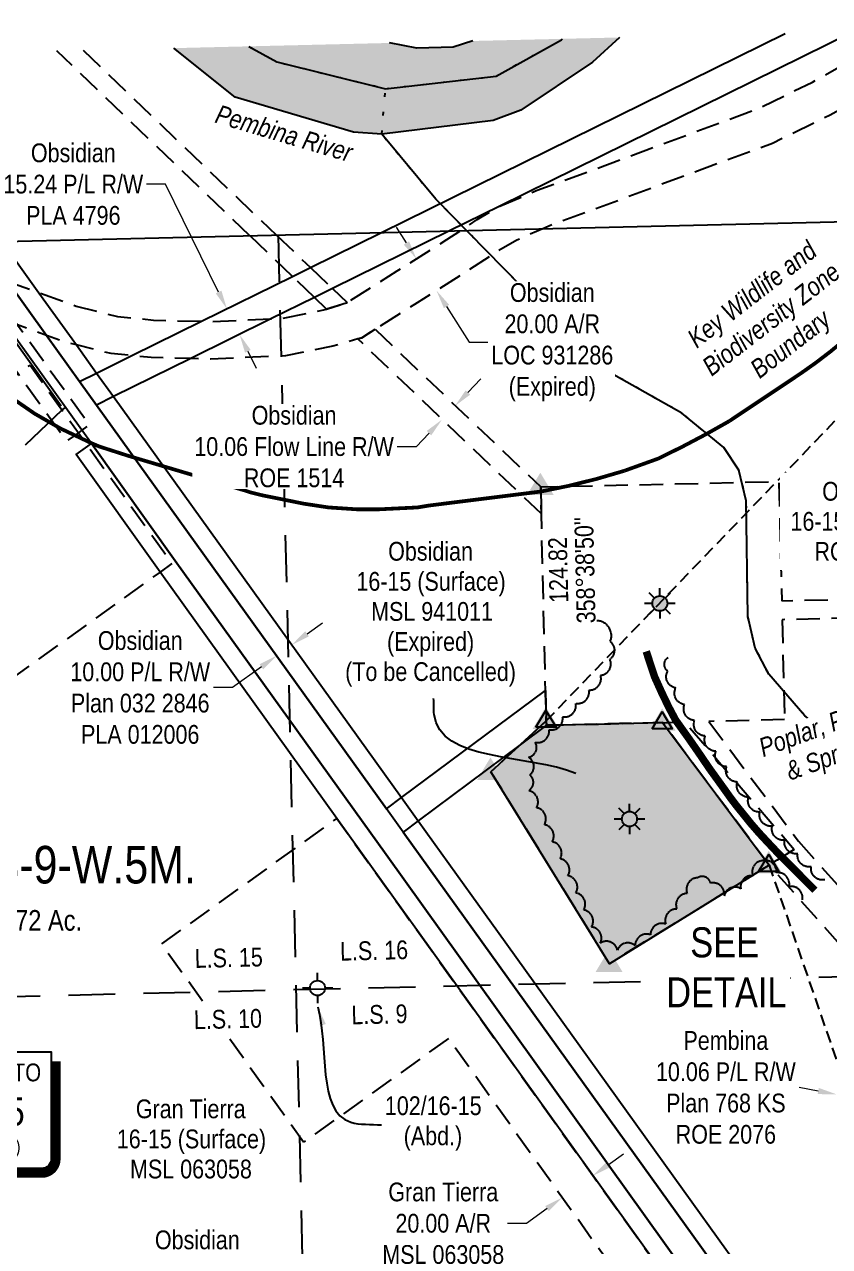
# Model space of a CAD drawing. Extents: x 614988 to 621305, y 5889351 to 5893530.
# Drawn here: x 618454 to 618883, y 5889750 to 5890401 of the extents above; entities that cross this region are included whole.
import ezdxf
from ezdxf.enums import TextEntityAlignment as Align

# ---------------------------------------------------------------- set-up
doc = ezdxf.new("R2010")
doc.units = 0
doc.header["$LTSCALE"] = 5
doc.header["$PDSIZE"] = 0.5
for name, pattern in [('0', [1, 1, 0]), ('DASHDOT2', [12.7, 6.35, -3.175, 0, -3.175]), ('foc-ACCESSROAD', [3.75, 2.5, -1.25]), ('foc-FLOWLINE', [3.75, 2.5, -1.25]), ('foc-LSD', [8, 5, -3]), ('foc-TIELINE', [1.875, 1.25, -0.625]), ('foc-WHEELTRACKS', [2, 0.4, -1.6])]:
    doc.linetypes.add(name, pattern=pattern)
doc.layers.get('Defpoints').update_dxf_attribs({"color": 9})
for name, color, linetype in [('AS-POWER', 104, 'foc-POWER'), ('AS-ROADS', 254, 'Continuous'), ('AS-WILDLIFE', 131, 'DASHDOT2'), ('C-AR', 13, 'foc-ACCESSROAD'), ('C-FLOWLINE', 13, 'foc-FLOWLINE'), ('C-RW', 13, 'Continuous'), ('C-SYMBOL', 7, 'Continuous'), ('C-WS', 13, 'foc-ACCESSROAD'), ('C-WS-S', 8, 'Continuous'), ('CG-NOTES', 7, 'Continuous'), ('CTW', 7, 'Continuous'), ('DETAIL-T', 7, 'Continuous'), ('F-EZE', 190, 'foc-FLOWLINE'), ('F-WS', 190, 'foc-ACCESSROAD'), ('F-WS-S', 8, 'Continuous'), ('L-AREAREQUIRED', 7, 'Continuous'), ('L-BD', 7, 'Continuous'), ('L-MON', 1, 'Continuous'), ('L-SEC', 7, 'Continuous'), ('L-SECTION-LSD', 7, 'foc-LSD'), ('L-TIE', 7, 'foc-TIELINE'), ('P-PROPOSED', 10, 'Continuous'), ('P-PROPOSED-H', 21, 'Continuous'), ('T-BUSH', 110, '0'), ('T-BUSH-T', 110, 'Continuous'), ('T-WATER', 160, 'Continuous'), ('T-WATER-H', 133, 'Continuous'), ('T-WATER-P3', 160, 'foc-WHEELTRACKS'), ('T-WATER-T', 170, 'Continuous')]:
    doc.layers.add(name, color=color, linetype=linetype)
for name, color, linetype, lineweight in [('C-AR-T', 13, 'Continuous', 9), ('C-FLOWLINE-T', 13, 'Continuous', 9), ('C-RW-T', 13, 'Continuous', 9), ('C-WS-T', 13, 'Continuous', 9), ('F-AR-T', 190, 'Continuous', 9), ('F-RW-T', 190, 'Continuous', 9), ('F-WS-T', 190, 'Continuous', 9)]:
    doc.layers.add(name, color=color, linetype=linetype, lineweight=lineweight)
doc.styles.add('100L', font='ARIALN.TTF', dxfattribs={"height": 11})
doc.styles.add('175L', font='ARIALN.TTF', dxfattribs={"height": 20})
doc.styles.add('240', font='ARIALN.TTF', dxfattribs={"height": 30})
doc.styles.add('80CG', font='ARIALN.TTF', dxfattribs={"height": 10})
doc.styles.add('80L', font='ARIALN.TTF', dxfattribs={"height": 10})
doc.styles.add('80LS', font='ARIALNI.TTF', dxfattribs={"height": 10})
doc.styles.add('foc-LtypeFont', font='ARIALN.TTF', dxfattribs={"height": 7.35})
doc.styles.add('HRV', font='ARIALN.TTF', dxfattribs={"height": 3})
doc.linetypes.add('foc-POWER', pattern='A,6,-1,["P",foc-LtypeFont,S=0.2,R=0,X=-0.625,Y=-0.75],-1.24,4', length=12.24)
doc.linetypes.add('foc-TOPO-flowdirection-NOLINE', pattern='A,0,[">",foc-LtypeFont,S=0.3,R=0,X=0,Y=-0.945],-20,[">",foc-LtypeFont,S=0.3,R=0,X=0,Y=-0.945],0', length=20)
doc.dimstyles.new('Compass 5 000', dxfattribs={"dimscale": 5, "dimtxt": 9, "dimasz": 2, "dimexe": 0.2, "dimexo": 0.0625, "dimgap": 0.5, "dimtad": 0, "dimtih": 1, "dimtoh": 1, "dimzin": 0, "dimdsep": 46, "dimtxsty": '80CG', "dimcen": 0.1, "dimse1": 1, "dimse2": 1, "dimclrd": 256, "dimclrt": 256, "dimaunit": 1, "dimadec": 4, "dimazin": 0, "dimtfac": 0.06, "dimtofl": 0, "dimtmove": 0, "dimatfit": 1, "dimfxl": 0.2, "dimtolj": 1, "dimtzin": 0, "dimlwd": -1, "dimarcsym": 0})

# ---------------------------------------------------------------- blocks, each defined once
blk = doc.blocks.new('HRV')
blk.add_lwpolyline([(-35.14, 31.6), (37.21, 31.6), (37.21, -25.54, -0.414214), (32.21, -30.54), (-40.14, -30.54), (-40.14, 26.6, -0.414214)], format="xyb", close=True)
at = {"const_width": 5, "flags": 128}
blk.add_lwpolyline([(-35.14, -33.04), (32.21, -33.04, 0.414214), (39.71, -25.54), (39.71, 26.6)], format="xyb", dxfattribs=at)
at = {"style": '80L'}
blk.add_text('SUBJECT TO', height=9.5, dxfattribs=at).set_placement((-2.01, 13.06), align=Align.BOTTOM_CENTER)
blk.add_attdef('(N.W.1/4 00)', text='', height=7.12, dxfattribs=at).set_placement((-2.01, -24.45), align=Align.BOTTOM_CENTER)
at = {"layer": 'CTW', "color": 3, "style": 'HRV'}
blk.add_text('HRV', height=15, dxfattribs=at).set_placement((-10.88, -0.18), align=Align.MIDDLE_CENTER)
blk.add_attdef('0', text='', height=15, dxfattribs=at).set_placement((18.28, -0.18), align=Align.MIDDLE_CENTER)
blk = doc.blocks.new('*D438')
at = {"layer": 'Defpoints', "color": 0, "transparency": 16777216}
for p in [(618738.05, 5889813.32), (618721.73, 5889801.65), (618740.33, 5889775.64)]:
    blk.add_point(p, dxfattribs=at)
at = {"layer": 'F-AR-T', "transparency": 16777216}
for p, q in [((618764.78, 5889793.13), (618772.92, 5889798.94)), ((618732.2, 5889769.82), (618721.18, 5889761.94)), ((618721.18, 5889761.94), (618711.18, 5889761.94))]:
    blk.add_line(p, q, dxfattribs=at)
for points in [[(618763.81, 5889794.48), (618765.75, 5889791.77), (618756.65, 5889787.31)], [(618731.23, 5889771.18), (618733.17, 5889768.46), (618740.33, 5889775.64)]]:
    blk.add_solid(points, dxfattribs=at)
at = {"layer": 'F-AR-T', "transparency": 16777216, "insert": (618676.89, 5889761.94), "char_height": 10, "attachment_point": 5, "style": '80CG'}
blk.add_mtext('\\A1;Gran Tierra\\P20.00 A/R\\PMSL 063058', dxfattribs=at)
blk = doc.blocks.new('*D442')
at = {"layer": 'C-RW-T', "transparency": 16777216}
for p, q in [((618604.34, 5890076.11), (618612.47, 5890081.95)), ((618579.95, 5890058.59), (618564.5, 5890047.49)), ((618564.5, 5890047.49), (618554.5, 5890047.49))]:
    blk.add_line(p, q, dxfattribs=at)
for points in [[(618603.37, 5890077.47), (618605.32, 5890074.76), (618596.22, 5890070.28)], [(618578.98, 5890059.95), (618580.92, 5890057.24), (618588.07, 5890064.43)]]:
    blk.add_solid(points, dxfattribs=at)
at = {"layer": 'Defpoints', "color": 0, "transparency": 16777216}
for p in [(618596.22, 5890070.28), (618815.49, 5889764.99), (618807.34, 5889759.13)]:
    blk.add_point(p, dxfattribs=at)
at = {"layer": 'C-RW-T', "transparency": 16777216, "insert": (618515.41, 5890047.49), "char_height": 10, "attachment_point": 5, "style": '80CG'}
blk.add_mtext('\\A1;Obsidian\\P10.00 P/L R/W\\PPlan 032 2846\\PPLA 012006', dxfattribs=at)
blk = doc.blocks.new('*D445')
at = {"layer": 'C-RW-T', "transparency": 16777216}
for p, q in [((618528.84, 5890315.76), (618518.84, 5890315.76)), ((618557.18, 5890258.32), (618528.84, 5890315.76)), ((618572.77, 5890226.71), (618577.2, 5890217.74))]:
    blk.add_line(p, q, dxfattribs=at)
for points in [[(618558.67, 5890259.06), (618555.68, 5890257.58), (618561.6, 5890249.35)], [(618574.27, 5890227.45), (618571.28, 5890225.97), (618568.35, 5890235.68)]]:
    blk.add_solid(points, dxfattribs=at)
at = {"layer": 'Defpoints', "color": 0, "transparency": 16777216}
for p in [(618811.68, 5890372.72), (618818.42, 5890359.04), (618568.35, 5890235.68)]:
    blk.add_point(p, dxfattribs=at)
at = {"layer": 'C-RW-T', "transparency": 16777216, "insert": (618479.75, 5890315.76), "char_height": 10, "attachment_point": 5, "style": '80CG'}
blk.add_mtext('\\A1;Obsidian\\P15.24 P/L R/W\\PPLA 4796', dxfattribs=at)
blk = doc.blocks.new('*D446')
at = {"layer": 'C-AR-T', "transparency": 16777216}
for p, q in [((618657.26, 5890284.45), (618651.91, 5890292.9)), ((618678.63, 5890250.62), (618690.7, 5890231.53)), ((618690.7, 5890231.53), (618700.7, 5890231.53))]:
    blk.add_line(p, q, dxfattribs=at)
for points in [[(618658.67, 5890285.34), (618655.85, 5890283.56), (618662.6, 5890275.99)], [(618680.04, 5890251.51), (618677.23, 5890249.73), (618673.29, 5890259.08)]]:
    blk.add_solid(points, dxfattribs=at)
at = {"layer": 'Defpoints', "color": 0, "transparency": 16777216}
for p in [(618668.38, 5890279.65), (618673.29, 5890259.08), (618679.08, 5890262.73)]:
    blk.add_point(p, dxfattribs=at)
at = {"layer": 'C-AR-T', "transparency": 16777216, "insert": (618735, 5890231.53), "char_height": 10, "attachment_point": 5, "style": '80CG', "bg_fill": 3, "box_fill_scale": 1.1, "bg_fill_color": 256, "bg_fill_true_color": 13158600, "bg_fill_transparency": 0}
blk.add_mtext('\\A1;Obsidian\\P20.00 A/R\\PLOC 931286\\P(Expired)', dxfattribs=at)
blk = doc.blocks.new('*D447')
at = {"layer": 'C-AR-T', "transparency": 16777216}
for p, q in [((618584.39, 5889736.4), (618574.39, 5889736.4)), ((618585.15, 5889705), (618584.39, 5889736.4)), ((618586.11, 5889664.94), (618586.35, 5889654.95))]:
    blk.add_line(p, q, dxfattribs=at)
for points in [[(618586.81, 5889705.04), (618583.48, 5889704.96), (618585.39, 5889695)], [(618587.78, 5889664.98), (618584.44, 5889664.9), (618585.87, 5889674.94)]]:
    blk.add_solid(points, dxfattribs=at)
at = {"layer": 'Defpoints', "color": 0, "transparency": 16777216}
for p in [(618570.71, 5889694.65), (618585.39, 5889695), (618571.19, 5889674.59)]:
    blk.add_point(p, dxfattribs=at)
at = {"layer": 'C-AR-T', "transparency": 16777216, "insert": (618545.84, 5889736.4), "char_height": 10, "attachment_point": 5, "style": '80CG'}
blk.add_mtext('\\A1;Obsidian\\P20.12 A/R\\PROE 1809', dxfattribs=at)
blk = doc.blocks.new('*D449')
at = {"layer": 'C-FLOWLINE-T', "transparency": 16777216}
for p, q in [((618690.03, 5890204.75), (618696.94, 5890211.98)), ((618669.31, 5890183.11), (618662.39, 5890175.89)), ((618662.39, 5890175.89), (618652.39, 5890175.89))]:
    blk.add_line(p, q, dxfattribs=at)
for points in [[(618688.82, 5890205.91), (618691.23, 5890203.6), (618683.11, 5890197.53)], [(618668.1, 5890184.26), (618670.51, 5890181.96), (618676.22, 5890190.33)]]:
    blk.add_solid(points, dxfattribs=at)
at = {"layer": 'Defpoints', "color": 0, "transparency": 16777216}
for p in [(618538.51, 5890335.96), (618531.62, 5890328.76), (618676.22, 5890190.33)]:
    blk.add_point(p, dxfattribs=at)
at = {"layer": 'C-FLOWLINE-T', "transparency": 16777216, "insert": (618597.39, 5890175.89), "char_height": 10, "attachment_point": 5, "style": '80CG', "bg_fill": 3, "box_fill_scale": 1.1, "bg_fill_color": 256, "bg_fill_true_color": 13158600, "bg_fill_transparency": 0}
blk.add_mtext('\\A1;Obsidian\\P10.06 Flow Line R/W\\PROE 1514', dxfattribs=at)
blk = doc.blocks.new('GABD')
for p, q in [((0, 0.81), (0, 1.62)), ((-0.81, 0), (-1.62, 0)), ((1.62, 0), (0.81, 0)), ((0, -0.81), (0, -1.62))]:
    blk.add_line(p, q)
blk.add_circle((0, 0), 0.8)
blk = doc.blocks.new('GAS')
h = blk.add_hatch(color=255)
h.dxf.hatch_style = 1
edge = h.paths.add_edge_path()
edge.add_arc((0, 0), 0.9, 0, 360)
for p, q in [((0, 0.81), (0, 1.62)), ((-0.81, 0), (-1.62, 0)), ((-0.57, 0.57), (-1.14, 1.14)), ((0.57, 0.57), (1.14, 1.14)), ((1.62, 0), (0.81, 0)), ((-0.57, -0.57), (-1.14, -1.14)), ((0, -0.81), (0, -1.62)), ((1.14, -1.14), (0.57, -0.57))]:
    blk.add_line(p, q)
blk.add_circle((0, 0), 0.8)
blk = doc.blocks.new('STRIA')
blk.add_hatch(color=255).paths.add_polyline_path([(-0.04, 1.52), (-1.47, -0.87), (1.39, -0.87)])
blk = doc.blocks.new('STRIAA')
blk.add_blockref('STRIA', (0, 0))
blk = doc.blocks.new('STRIB')
at = {"color": 1}
blk.add_solid([(-1.12, -0.67), (-0.04, 1.13), (1.04, -0.67)], dxfattribs=at)
blk = doc.blocks.new('STRIBB')
blk.add_blockref('STRIB', (0, 0))
blk = doc.blocks.new('STRICC')
for name in ['STRIAA', 'STRIBB']:
    blk.add_blockref(name, (0, 0))
blk = doc.blocks.new('fdspike')
blk.add_blockref('STRICC', (0, 0))
blk = doc.blocks.new('TRIA')
blk.add_hatch(color=255).paths.add_polyline_path([(-0.04, 1.52), (-1.47, -0.87), (1.39, -0.87)])
blk = doc.blocks.new('TRIAA')
blk.add_blockref('TRIA', (0, 0))
blk = doc.blocks.new('TRIB')
at = {"color": 1}
blk.add_lwpolyline([(-1.12, -0.67), (-0.04, 1.13), (1.04, -0.67)], close=True, dxfattribs=at)
blk = doc.blocks.new('TRIBB')
blk.add_blockref('TRIB', (0, 0))
blk = doc.blocks.new('TRICC')
for name in ['TRIAA', 'TRIBB']:
    blk.add_blockref(name, (0, 0))
blk = doc.blocks.new('plspike')
blk.add_blockref('TRICC', (0, 0))
blk = doc.blocks.new('*D459')
at = {"layer": 'Defpoints', "color": 0, "transparency": 16777216}
for p in [(618890.24, 5889850.49), (618900.63, 5889848.57), (618896.98, 5889828.74)]:
    blk.add_point(p, dxfattribs=at)
at = {"layer": 'F-RW-T', "transparency": 16777216}
for p, q in [((618876.75, 5889832.47), (618866.59, 5889834.34)), ((618906.81, 5889826.93), (618916.65, 5889825.12))]:
    blk.add_line(p, q, dxfattribs=at)
for points in [[(618877.05, 5889834.11), (618876.45, 5889830.83), (618886.59, 5889830.66)], [(618907.12, 5889828.57), (618906.51, 5889825.29), (618896.98, 5889828.74)]]:
    blk.add_solid(points, dxfattribs=at)
at = {"layer": 'F-RW-T', "transparency": 16777216, "insert": (618827.5, 5889834.34), "char_height": 10, "attachment_point": 5, "style": '80CG'}
blk.add_mtext('\\A1;Pembina\\P10.06 P/L R/W\\PPlan 768 KS\\PROE 2076', dxfattribs=at)

msp = doc.modelspace()

# ---------------------------------------------------------------- hatches: boundary and pattern name
at = {"layer": 'P-PROPOSED-H'}
h = msp.add_hatch(color=256, dxfattribs=at)
h.dxf.hatch_style = 1
h.paths.add_polyline_path([(618702.264, 5890002.634), (618731.791, 5890029.696), (618731.83, 5890027.384), (618793.761, 5890028.846), (618850.538, 5889952.892), (618765.46, 5889900.338)])
at = {"layer": 'T-WATER-H'}
h = msp.add_hatch(color=256, dxfattribs=at)
h.dxf.hatch_style = 1
h.paths.add_polyline_path([(618770.894, 5890393.984), (618756.396, 5890380.846), (618718.2, 5890355.254), (618703.461, 5890349.794), (618644.115, 5890342.366), (618629.071, 5890343.485), (618566.017, 5890362.152), (618533.352, 5890388.297), (618648.316, 5890391.049), (618662.744, 5890388.231), (618682.128, 5890388.841), (618692.663, 5890392.111)])

# ---------------------------------------------------------------- linework, layer by layer
at = {"layer": 'AS-POWER'}
msp.add_line((618340.036, 5890383.668), (618473.282, 5890197.673), dxfattribs=at)
msp.add_lwpolyline([(618454.248, 5890176.872), (618473.729, 5890195.477), (618475.613, 5890196.826)], dxfattribs=at)
at = {"layer": 'AS-ROADS', "const_width": 3.999, "flags": 128}
msp.add_lwpolyline([(618874.921, 5889939.501), (618855.792, 5889958.684), (618849.216, 5889965.682), (618845.24, 5889969.956), (618840.703, 5889975.177), (618837.345, 5889979.371), (618833.033, 5889984.676), (618829.931, 5889988.782), (618826.041, 5889994.236), (618818.578, 5890004.585), (618813.338, 5890012.295), (618807.913, 5890020.102), (618800.656, 5890030.262), (618797.012, 5890037.147), (618793.185, 5890045.103), (618789.419, 5890053.472), (618785.063, 5890066.756)], dxfattribs=at)
at = {"layer": 'AS-WILDLIFE', "const_width": 1.999, "flags": 128}
msp.add_lwpolyline([(619019.021, 5890399.925, -0.0131162), (619005.625, 5890376.5, -0.0097312), (618940.813, 5890284.5, -0.0572382), (618891, 5890233, -0.0280264), (618867.5, 5890215), (618829.313, 5890189.5, -0.0208286), (618791.375, 5890169.5), (618773.312, 5890163, -0.0308828), (618729.063, 5890152), (618669.188, 5890144.5), (618663.187, 5890143.5), (618642.625, 5890142.5), (618630.875, 5890142.5), (618615.75, 5890143.5), (618602.563, 5890145.5), (618580.312, 5890150), (618574.25, 5890151.5), (618571.25, 5890152.5), (618509.062, 5890171), (618493.5, 5890176), (618488.875, 5890178), (618473.062, 5890185.5), (618459.125, 5890193.5), (618446.813, 5890202), (618442.75, 5890205), (618441.313, 5890206.5), (618398.938, 5890240.5), (618382.187, 5890257.5), (618377.687, 5890262), (618374.313, 5890266), (618374.313, 5890266), (618326.688, 5890326.5), (618310.687, 5890350.5), (618292.471, 5890382.529)], format="xyb", dxfattribs=at)
at = {"layer": 'C-AR', "flags": 128}
msp.add_lwpolyline([(618953.317, 5890398.352), (618944.907, 5890391.565), (618931.957, 5890380.601), (618910.694, 5890368.33), (618883.005, 5890352.5), (618852.319, 5890337.533), (618796.793, 5890317.004), (618756.983, 5890302.112), (618734.429, 5890293.983), (618729.956, 5890292.024), (618716.071, 5890285.932), (618705.469, 5890279.856), (618689.644, 5890269.412), (618663.045, 5890252.601), (618640.573, 5890238.432), (618633.422, 5890233.923), (618631.36, 5890233.314), (618618.018, 5890229.375), (618592.783, 5890224.245), (618552.911, 5890222.557), (618542.297, 5890222.839), (618521.28, 5890223.399), (618510.982, 5890224.396), (618499.9, 5890225.469), (618481.45, 5890230.094), (618475.478, 5890231.591), (618465.449, 5890235.212), (618449.993, 5890240.803), (618442.062, 5890243.67), (618424.934, 5890249.86), (618424.283, 5890250.096), (618384.751, 5890266.181), (618364.178, 5890271.853), (618341.211, 5890275.95), (618342.356, 5890282.816), (618345.603, 5890293.764), (618346.09, 5890295.408), (618368.603, 5890291.392), (618376.284, 5890289.274), (618391.203, 5890285.16), (618393.953, 5890284.04), (618396.565, 5890282.976), (618402.894, 5890280.401), (618421.04, 5890273.019), (618429.123, 5890269.731), (618431.459, 5890268.78), (618444.811, 5890263.949), (618461.454, 5890257.939), (618481.327, 5890250.755), (618503.316, 5890245.244), (618522.512, 5890243.386), (618548.096, 5890242.704), (618552.754, 5890242.579), (618585.09, 5890243.948), (618590.352, 5890244.171), (618613.182, 5890248.813), (618614.677, 5890249.255), (618625.094, 5890252.33), (618625.657, 5890252.685), (618652.362, 5890269.522), (618678.786, 5890286.224), (618685.987, 5890290.978), (618694.972, 5890296.906), (618707.004, 5890304.077), (618727.008, 5890312.581), (618750.084, 5890320.898), (618789.817, 5890335.761), (618844.443, 5890355.957), (618873.643, 5890370.199), (618900.726, 5890385.682), (618920.397, 5890397.034), (618921.041, 5890397.579)], dxfattribs=at)
at = {"layer": 'C-FLOWLINE'}
msp.add_lwpolyline([(618484.944, 5890387.137), (618588.016, 5890288.649), (618606.137, 5890271.335), (618617.874, 5890260.121), (618625.657, 5890252.685), (618625.094, 5890252.33), (618614.677, 5890249.255), (618608.273, 5890255.384), (618596.549, 5890266.605), (618573.872, 5890288.312), (618470.984, 5890386.803)], dxfattribs=at)
msp.add_lwpolyline([(618728.83, 5890154.433), (618729.17, 5890140.053), (618631.36, 5890233.314), (618633.422, 5890233.923), (618640.573, 5890238.432), (618728.83, 5890154.433)], close=True, dxfattribs=at)
at = {"layer": 'C-RW'}
for points in [[(618895.29, 5890396.963), (618707.004, 5890304.077), (618680.161, 5890290.839), (618617.874, 5890260.121), (618608.273, 5890255.384), (618585.09, 5890243.948), (618542.297, 5890222.839), (618501.213, 5890202.575), (618492.115, 5890198.085), (618483.099, 5890210.64), (618492.196, 5890215.13), (618510.982, 5890224.396), (618548.096, 5890242.704), (618596.549, 5890266.605), (618606.137, 5890271.335), (618643.945, 5890289.977), (618859.06, 5890396.095)], [(618103.66, 5889506.646), (618205.814, 5889509.311), (618840.616, 5889525.695), (618840.374, 5889535.757), (618839.324, 5889581.629), (618902.964, 5889583.099), (618915.131, 5889583.379), (618855.551, 5889666.567), (618844.983, 5889681.312), (618830.955, 5889700.892), (618823.905, 5889710.73), (618646.403, 5889958.467), (618534.045, 5890115.059), (618489.447, 5890177.513), (618484.317, 5890184.675), (618442.062, 5890243.67), (618421.04, 5890273.019), (618412.822, 5890284.487), (618395.992, 5890307.989), (618375.19, 5890337.032), (618341.757, 5890383.709)], [(618441.905, 5890285.178), (618461.454, 5890257.939), (618481.45, 5890230.094), (618492.196, 5890215.13), (618501.213, 5890202.575), (618654.696, 5889988.87), (618663.592, 5889976.482), (618692.16, 5889936.703), (618705.788, 5889917.727), (618853.296, 5889712.344)], [(618841.779, 5889711.161), (618697.667, 5889911.888), (618655.569, 5889970.5), (618646.672, 5889982.887), (618492.115, 5890198.085), (618483.099, 5890210.64), (618465.449, 5890235.212), (618444.811, 5890263.949)], [(618444.811, 5890263.949), (618465.449, 5890235.212), (618483.099, 5890210.64), (618492.115, 5890198.085), (618646.672, 5889982.887), (618654.696, 5889988.87), (618731.392, 5890045.92), (618731.791, 5890029.696), (618731.83, 5890027.384), (618717.892, 5890016.957), (618663.592, 5889976.482), (618655.569, 5889970.5), (618697.667, 5889911.888), (618841.779, 5889711.161)], [(618802.578, 5889723.308), (618664.018, 5889916.574), (618655.287, 5889928.752), (618620.203, 5889977.686), (618526.001, 5890109.083), (618481.319, 5890171.692), (618487.567, 5890176.166), (618489.447, 5890177.513), (618534.045, 5890115.059), (618646.403, 5889958.467), (618823.905, 5889710.73)]]:
    msp.add_lwpolyline(points, dxfattribs=at)
at = {"layer": 'C-WS', "flags": 128}
for points in [[(618364.178, 5890271.853), (618399.782, 5890178.497), (618450.308, 5890214.701), (618456.682, 5890219.269), (618482.437, 5890183.325), (618487.567, 5890176.166), (618532.401, 5890113.597), (618526.001, 5890109.083), (618438.922, 5890046.616), (618363.204, 5890152.287), (618382.971, 5890166.451), (618341.211, 5890275.95), (618364.178, 5890271.853)], [(618994.924, 5890096.054), (618996.751, 5890018.563), (618997.105, 5890003.577), (619003.913, 5889715.056), (619004.149, 5889705.053), (618994.085, 5889704.811), (618993.85, 5889714.815), (618990.281, 5889866.095), (618899.138, 5889898.462), (618850.538, 5889952.892), (618793.761, 5890028.846), (618731.83, 5890027.384), (618731.791, 5890029.696), (618731.392, 5890045.92), (618729.17, 5890140.053), (618728.83, 5890154.433), (618855.743, 5890157.317), (618857.243, 5890093.747), (618935.707, 5890095.598), (618946.175, 5890095.844), (618976.06, 5890096.55), (618994.901, 5890096.995), (618994.924, 5890096.054)], [(618863.936, 5889961.174), (618854.783, 5889955.513), (618765.46, 5889900.338), (618702.264, 5890002.634), (618717.892, 5890016.957), (618731.791, 5890029.696), (618731.83, 5890027.384), (618805.626, 5890029.112), (618863.936, 5889961.174)]]:
    msp.add_lwpolyline(points, close=True, dxfattribs=at)
at = {"layer": 'C-WS'}
msp.add_lwpolyline([(618857.48, 5890083.683), (618858.738, 5890030.413), (618818.427, 5890029.441), (618866.123, 5889965.635), (618910.715, 5889915.694), (618989.772, 5889887.619), (618987.043, 5890003.295), (618986.69, 5890018.284), (618985.075, 5890086.695), (618944.312, 5890085.732), (618933.831, 5890085.484), (618857.48, 5890083.683)], close=True, dxfattribs=at)
at = {"layer": 'F-EZE', "flags": 128}
msp.add_lwpolyline([(618346.805, 5890383.83), (618347.262, 5890383.196), (618375.014, 5890344.73), (618395.81, 5890315.904), (618418.379, 5890284.62), (618429.123, 5890269.731), (618449.993, 5890240.803), (618488.381, 5890187.594), (618484.317, 5890184.675), (618482.437, 5890183.325), (618476.19, 5890178.839), (618450.308, 5890214.701), (618424.934, 5890249.86), (618402.894, 5890280.401), (618400.16, 5890284.187), (618396.419, 5890289.373), (618375.622, 5890318.191), (618354.649, 5890347.253), (618328.585, 5890383.394)], dxfattribs=at)
at = {"layer": 'F-WS', "flags": 128}
msp.add_lwpolyline([(618664.017, 5889916.574), (618802.578, 5889723.308), (618811.771, 5889710.452), (618818.824, 5889700.601), (618803.091, 5889700.24), (618794.297, 5889700.039), (618787.373, 5889709.855), (618679.682, 5889860.445), (618602.493, 5889805.133), (618526.803, 5889910.779), (618620.202, 5889977.686), (618655.286, 5889928.752), (618664.017, 5889916.574)], close=True, dxfattribs=at)
at = {"layer": 'L-SEC', "flags": 128}
msp.add_lwpolyline([(618187.752, 5890279.151), (618990.153, 5890298.223)], dxfattribs=at)
at = {"layer": 'L-SECTION-LSD', "flags": 128}
for points in [[(618588.953, 5890288.687), (618607.839, 5889484.397)], [(618197.188, 5889876.94), (618999.641, 5889896.127)]]:
    msp.add_lwpolyline(points, dxfattribs=at)
at = {"layer": 'L-TIE', "flags": 128}
msp.add_lwpolyline([(618731.791, 5890029.696), (618990.153, 5890298.223)], dxfattribs=at)
at = {"layer": 'P-PROPOSED', "flags": 128}
msp.add_lwpolyline([(618702.264, 5890002.634), (618731.791, 5890029.696), (618731.83, 5890027.384), (618793.761, 5890028.846), (618850.538, 5889952.892), (618765.46, 5889900.338), (618702.264, 5890002.634)], close=True, dxfattribs=at)
at = {"layer": 'T-BUSH', "flags": 128}
for points in [[(618868.304, 5889934.417, 0.5205671), (618861.194, 5889941.443, 0.5205671), (618854.465, 5889948.817, 0.5205671), (618846.895, 5889955.184, 0.5205671), (618842, 5889947.152, 0.5205671), (618835.461, 5889940.279, 0.5205671), (618826.656, 5889936.524, 0.5205671), (618819.317, 5889943.311, 0.5205671), (618812.45, 5889946.092, 0.5205671), (618806.89, 5889937.784, 0.5205671), (618801.33, 5889929.477, 0.5205671), (618795.482, 5889921.451, 0.5205671), (618787.291, 5889915.721, 0.5205671), (618779.1, 5889909.991, 0.5205671), (618769.718, 5889907.607, 0.5205671), (618760.601, 5889911.316, 0.5205671), (618755.935, 5889919.926, 0.5205671), (618751.744, 5889929.001, 0.5205671), (618747.554, 5889938.077, 0.5205671), (618743.364, 5889947.153, 0.5205671), (618739.173, 5889956.229, 0.5205671), (618734.983, 5889965.304, 0.5205671), (618730.793, 5889974.38, 0.5205671), (618726.602, 5889983.456, 0.5205671), (618722.412, 5889992.532, 0.5205671), (618723.073, 5890000.901, 0.5205671), (618722.354, 5890010.348, 0.5205671), (618725.894, 5890018.325, 0.5205671), (618733.302, 5890025.037, 0.5205671), (618740.526, 5890031.941, 0.5205671), (618747.536, 5890039.067, 0.5205671), (618754.546, 5890046.193, 0.5205671), (618760.72, 5890054.01, 0.5205671), (618765.66, 5890062.55, 0.5205671), (618765.916, 5890072.047, 0.5205671), (618758.822, 5890083.151, 0.5205671)], [(618880.15, 5889945.061, -0.5205671), (618872.967, 5889952.013, -0.5205671), (618865.784, 5889958.965, -0.5205671), (618858.82, 5889966.129, -0.5205671), (618852.179, 5889973.6, -0.5205671), (618845.593, 5889981.12, -0.5205671), (618839.581, 5889989.102, -0.5205671), (618833.646, 5889997.146, -0.5205671), (618827.909, 5890005.331, -0.5205671), (618822.208, 5890013.543, -0.5205671), (618816.506, 5890021.754, -0.5205671), (618810.805, 5890029.965, -0.5205671), (618805.494, 5890038.425, -0.5205671), (618800.817, 5890047.249, -0.5205671), (618796.525, 5890056.278, -0.5205671), (618796.702, 5890063.502, -0.5205671)]]:
    msp.add_lwpolyline(points, format="xyb", dxfattribs=at)
at = {"layer": 'T-WATER', "flags": 128}
for points in [[(618770.894, 5890393.984), (618756.396, 5890380.846), (618718.2, 5890355.254), (618703.461, 5890349.794), (618644.115, 5890342.366), (618629.071, 5890343.485), (618629.071, 5890343.485), (618566.017, 5890362.152), (618533.352, 5890388.297)], [(618692.663, 5890392.111), (618682.128, 5890388.841), (618662.744, 5890388.231), (618648.316, 5890391.049)]]:
    msp.add_lwpolyline(points, dxfattribs=at)
at = {"layer": 'T-WATER-P3'}
msp.add_line((618644.115, 5890342.366), (618646.108, 5890366.687), dxfattribs=at)
at = {"layer": 'T-WATER-P3', "linetype": 'foc-TOPO-flowdirection-NOLINE', "flags": 128}
for points in [[(618573.28, 5890389.253), (618588.173, 5890380.991), (618646.108, 5890366.687), (618705.146, 5890373.359), (618739.87, 5890392.739), (618740.4, 5890393.254)], [(619100.812, 5889753.31), (619096.453, 5889755.363), (619058.772, 5889756.53), (619043.778, 5889763.108), (619005.348, 5889788.402), (618975.569, 5889799.662), (618966.65, 5889811.972), (618958.363, 5889843.807), (618957.499, 5889904.23), (618962.188, 5889940.485), (618961.053, 5889959.21), (618954.076, 5889972.5), (618944.594, 5889982.962), (618933.072, 5889991.198), (618893.683, 5890013.51), (618869.531, 5890032.514), (618850.431, 5890054.563), (618843.146, 5890068.5), (618839.132, 5890085.577), (618838.368, 5890147.069), (618834.485, 5890163.433), (618826.342, 5890175.46), (618804.099, 5890193.783), (618764.892, 5890215.862), (618753.766, 5890225.29), (618672.888, 5890307.841), (618644.115, 5890342.366)]]:
    msp.add_lwpolyline(points, dxfattribs=at)
at = {"layer": 'T-WATER-P3', "flags": 128}
for points in [[(618573.28, 5890389.253), (618588.173, 5890380.991), (618646.108, 5890366.687)], [(618646.108, 5890366.687), (618705.146, 5890373.359), (618739.87, 5890392.739), (618740.4, 5890393.254)], [(619100.812, 5889753.31), (619096.453, 5889755.363), (619058.772, 5889756.53), (619043.778, 5889763.108), (619005.348, 5889788.402), (618975.569, 5889799.662), (618966.65, 5889811.972), (618958.363, 5889843.807), (618957.499, 5889904.23), (618962.188, 5889940.485), (618961.053, 5889959.21), (618954.076, 5889972.5), (618944.594, 5889982.962), (618933.072, 5889991.198), (618893.683, 5890013.51), (618869.531, 5890032.514), (618850.431, 5890054.563), (618843.146, 5890068.5), (618839.132, 5890085.577), (618838.368, 5890147.069), (618834.485, 5890163.433), (618826.342, 5890175.46), (618804.099, 5890193.783), (618764.892, 5890215.862), (618753.766, 5890225.29), (618672.888, 5890307.841), (618644.115, 5890342.366)]]:
    msp.add_lwpolyline(points, dxfattribs=at)

# ---------------------------------------------------------------- block references
at = {"layer": 'C-WS-S'}
for p, xscale, yscale, zscale in [((618792.323, 5890092.332), 4.998204750000009, 4.998204750000009, 4.998204750000009), ((618776.129, 5889977.441), 5, 5, 5)]:
    msp.add_blockref('GAS', p, dxfattribs=dict(at, xscale=xscale, yscale=yscale, zscale=zscale))
at = {"layer": 'CG-NOTES', "xscale": 0.99964095, "yscale": 0.99964095, "zscale": 0.99964095}
msp.add_blockref('HRV', (618430.764, 5889821.731), dxfattribs=at).add_auto_attribs({'(N.W.1/4 00)': '(L.S. 9 & 10)', '0': '5'})
at = {"layer": 'F-WS-S', "xscale": 4.998204750000009, "yscale": 4.998204750000009, "zscale": 4.998204750000009}
msp.add_blockref('GABD', (618609.907, 5889887.362), dxfattribs=at)
at = {"layer": 'L-MON'}
for name, p, xscale, yscale, zscale in [('fdspike', (618728.83, 5890154.433), 4.998204750000002, 4.998204750000002, 4.998204750000002), ('plspike', (618731.791, 5890029.696), 4.998204750000002, 4.998204750000002, 4.998204750000002), ('fdspike', (618731.83, 5890027.384), 4.998204750000002, 4.998204750000002, 4.998204750000002), ('fdspike', (618702.264, 5890002.634), 4.998204750000003, 4.998204750000003, 4.998204750000003), ('plspike', (618850.538, 5889952.892), 4.998204750000003, 4.998204750000003, 4.998204750000003), ('fdspike', (618765.46, 5889900.338), 4.998204750000003, 4.998204750000003, 4.998204750000003)]:
    msp.add_blockref(name, p, dxfattribs=dict(at, xscale=xscale, yscale=yscale, zscale=zscale))
at = {"layer": 'L-MON', "linetype": 'Continuous', "xscale": 4.998204750000002, "yscale": 4.998204750000002, "zscale": 4.998204750000002}
msp.add_blockref('plspike', (618793.761, 5890028.846), dxfattribs=at)

# ---------------------------------------------------------------- texts
at = {"layer": 'AS-WILDLIFE', "insert": (618852.507, 5890242.756), "char_height": 9.99641, "attachment_point": 5, "rotation": 37.771465, "style": '240'}
msp.add_mtext_dynamic_manual_height_columns('{\\fArial Narrow|b0|i1|c0|p34;Key Wildlife and Biodiversity Zone\\PBoundary}', width=87.65378, gutter_width=44.984, heights=[0], dxfattribs=at)
at = {"layer": 'C-SYMBOL', "color": 3, "style": '175L'}
msp.add_text('N.E.1/4 Sec. 15-48-9-W.5M.', height=19.99282, dxfattribs=at).set_placement((618401.278, 5889937.111), align=Align.BOTTOM_CENTER)
at = {"layer": 'DETAIL-T', "color": 3, "style": '80CG'}
msp.add_text('SEE', height=15.9943, dxfattribs=at).set_placement((618808.504, 5889903.723))
at = {"layer": 'F-WS-T', "char_height": 9.99641, "attachment_point": 1, "line_spacing_factor": 0.961801, "style": '80L'}
for s, insert, width in [('\\pi0.66368;102/16-15\\P\\pi10.701;(Abd.)', (618645.111, 5889829.624), 51.2003), ('\\pi10.77942;Gran Tierra \\P\\pi0.66368;16-15 (Surface)\\P\\pi7.6973;MSL 063058', (618502.279, 5889827.956), 78.96659)]:
    msp.add_mtext(s, dxfattribs=dict(at, insert=insert, width=width))
at = {"layer": 'L-AREAREQUIRED', "color": 5, "style": '100L'}
msp.add_text('Well Site = 1.102 ha  2.72 Ac.', height=10.99605, dxfattribs=at).set_placement((618401.278, 5889914.62), align=Align.BOTTOM_CENTER)
at = {"layer": 'L-BD', "linetype": 'Continuous', "insert": (618733.845, 5890080.989), "char_height": 9.99641, "width": 56.28715, "attachment_point": 1, "rotation": 91.3598, "line_spacing_factor": 0.855, "style": '80L'}
msp.add_mtext("\\pi11.54653;124.82 \\P\\pi0.27841;358°38'50''", dxfattribs=at)

# ---------------------------------------------------------------- dimensions: what is measured, and where the dimension line sits
at = {"layer": 'C-AR-T'}
dim = msp.add_linear_dim(base=(618585.387, 5889695), p1=(618571.192, 5889674.589), p2=(618570.71, 5889694.647), angle=91.378181, text='Obsidian\\P20.12 A/R\\PROE 1809', dimstyle='Compass 5 000', dxfattribs=at)
dim.commit()
dim.dimension.update_dxf_attribs({"geometry": '*D447', "text_midpoint": (618545.844, 5889736.403), "dimtype": 161})
at = {"layer": 'F-AR-T'}
dim = msp.add_linear_dim(base=(618740.332, 5889775.638), p1=(618738.046, 5889813.319), p2=(618721.728, 5889801.648), angle=215.574773, text='Gran Tierra\\P20.00 A/R\\PMSL 063058', dimstyle='Compass 5 000', dxfattribs=at)
dim.commit()
dim.dimension.update_dxf_attribs({"geometry": '*D438', "text_midpoint": (618676.886, 5889761.941), "dimtype": 161})

# ---------------------------------------------------------------- leaders
at = {"layer": 'C-WS-T', "path_type": 1}
msp.add_leader([(618747.591, 5890001.726), (618671.999, 5890033.226), (618671.776, 5890041.672)], dimstyle='Compass 5 000', override={"dimgap": 0.5, "dimtad": 0}, dxfattribs=at)

# ---------------------------------------------------------------- next in the draw order: texts
at = {"layer": 'C-WS-T', "insert": (618861.264, 5890157.12), "char_height": 9.99641, "width": 78.96659, "attachment_point": 1, "line_spacing_factor": 0.961801, "style": '80L', "bg_fill": 2}
msp.add_mtext('\\pi17.57438;Obsidian\\P\\pi0.66368;16-15 (Surface)\\P\\pi13.46945;ROE 1750', dxfattribs=at)
at = {"layer": 'DETAIL-T', "color": 3, "insert": (618795.718, 5889893.06), "char_height": 15.9943, "width": 63.61328, "attachment_point": 1, "style": '80CG', "bg_fill": 3, "box_fill_scale": 1.15, "bg_fill_color": 256, "bg_fill_true_color": 256, "bg_fill_transparency": 0}
msp.add_mtext('DETAIL', dxfattribs=at)
at = {"layer": 'L-SECTION-LSD', "attachment_point": 1, "style": '100L', "bg_fill": 3, "box_fill_scale": 1.2, "bg_fill_color": 256, "bg_fill_transparency": 0}
for s, width, insert, char_height, rotation in [('L.S. 16', 35.85111, (618621.742, 5889911.917), 9.9964, 1.374989), ('\\pi1.84514;L.S. 15', 36.84621, (618542.467, 5889908.003), 9.99641, 1.374989), ('\\pi2.02836;L.S. 10', 36.94078, (618541.843, 5889875.347), 9.99641, 1.369718), ('L.S. 9', 30.51632, (618627.808, 5889877.976), 9.9964, 1.374989)]:
    msp.add_mtext_dynamic_manual_height_columns(s, width=width, gutter_width=54.98, heights=[0], dxfattribs=dict(at, insert=insert, char_height=char_height, rotation=rotation))
at = {"layer": 'T-BUSH-T', "insert": (618874.792, 5890030.971), "char_height": 9.99641, "width": 64.51066, "attachment_point": 2, "rotation": 20, "style": '80LS', "bg_fill": 3, "box_fill_scale": 1.15, "bg_fill_color": 256, "bg_fill_true_color": 256, "bg_fill_transparency": 0}
msp.add_mtext('Poplar, Pine,\\P& Spruce', dxfattribs=at)

# ---------------------------------------------------------------- next in the draw order: dimensions: what is measured, and where the dimension line sits
at = {"layer": 'C-AR-T'}
dim = msp.add_linear_dim(base=(618673.292, 5890259.077), p1=(618668.384, 5890279.649), p2=(618679.076, 5890262.733), angle=302.293805, text='Obsidian\\P20.00 A/R\\PLOC 931286\\P(Expired)', dimstyle='Compass 5 000', override={"dimtfill": 1}, dxfattribs=at)
dim.commit()
dim.dimension.update_dxf_attribs({"geometry": '*D446', "text_midpoint": (618735.002, 5890231.532), "dimtype": 161})

# ---------------------------------------------------------------- next in the draw order: linework, layer by layer
at = {"layer": 'L-TIE', "flags": 128}
msp.add_lwpolyline([(618850.538, 5889952.892), (619009.127, 5889494.043)], dxfattribs=at)

# ---------------------------------------------------------------- next in the draw order: dimensions: what is measured, and where the dimension line sits
at = {"layer": 'C-FLOWLINE-T'}
dim = msp.add_linear_dim(base=(618676.224, 5890190.334), p1=(618538.508, 5890335.955), p2=(618531.619, 5890328.759), angle=226.250784, text='Obsidian\\P10.06 Flow Line R/W\\PROE 1514', dimstyle='Compass 5 000', override={"dimtfill": 1}, dxfattribs=at)
dim.commit()
dim.dimension.update_dxf_attribs({"geometry": '*D449', "text_midpoint": (618597.394, 5890175.887), "dimtype": 161})
at = {"layer": 'F-RW-T'}
dim = msp.add_linear_dim(base=(618896.98, 5889828.744), p1=(618890.239, 5889850.489), p2=(618900.633, 5889848.575), angle=349.563862, text='Pembina\\P10.06 P/L R/W\\PPlan 768 KS\\PROE 2076', dimstyle='Compass 5 000', dxfattribs=at)
dim.commit()
dim.dimension.update_dxf_attribs({"geometry": '*D459', "text_midpoint": (618827.502, 5889834.342), "dimtype": 161})

# ---------------------------------------------------------------- next in the draw order: leaders
at = {"layer": 'F-WS-T', "path_type": 1}
msp.add_leader([(618609.994, 5889877.336), (618627.572, 5889815.82), (618644.02, 5889814.384)], dimstyle='Compass 5 000', override={"dimgap": 0.5, "dimtad": 0}, dxfattribs=at)

# ---------------------------------------------------------------- next in the draw order: texts
at = {"layer": 'T-WATER-T', "insert": (618557.202, 5890358.45), "char_height": 9.99641, "width": 76.19132, "attachment_point": 1, "rotation": 343.508643, "line_spacing_factor": 0.961801, "style": '80L'}
msp.add_mtext('\\pi0.32614;{\\fArial Narrow|b0|i1|c0|p34;Pembina River}', dxfattribs=at)

# ---------------------------------------------------------------- next in the draw order: dimensions: what is measured, and where the dimension line sits
at = {"layer": 'C-RW-T'}
for base, p1, p2, angle, text, picture, middle in [((618568.348, 5890235.676), (618811.676, 5890372.72), (618818.423, 5890359.043), 296.258066, 'Obsidian\\P15.24 P/L R/W\\PPLA 4796', '*D445', (618479.754, 5890315.763)), ((618596.222, 5890070.281), (618807.338, 5889759.132), (618815.488, 5889764.986), 35.686398, 'Obsidian\\P10.00 P/L R/W\\PPlan 032 2846\\PPLA 012006', '*D442', (618515.41, 5890047.495))]:
    dim = msp.add_linear_dim(base=base, p1=p1, p2=p2, angle=angle, text=text, dimstyle='Compass 5 000', dxfattribs=at)
    dim.commit()
    dim.dimension.update_dxf_attribs({"geometry": picture, "text_midpoint": middle, "dimtype": 161})

# ---------------------------------------------------------------- next in the draw order: texts
at = {"layer": 'C-WS-T', "insert": (618624.233, 5890125.127), "char_height": 9.99641, "width": 90.42223, "attachment_point": 1, "line_spacing_factor": 0.961801, "style": '80L', "bg_fill": 2}
msp.add_mtext('\\pi23.3022;Obsidian\\P\\pi6.3915;16-15 (Surface)\\P\\pi14.22634;MSL 941011\\P\\pi22.67828;(Expired)\\P\\pi0.39433;(To be Cancelled)', dxfattribs=at)

doc.saveas('drawing.dxf')
